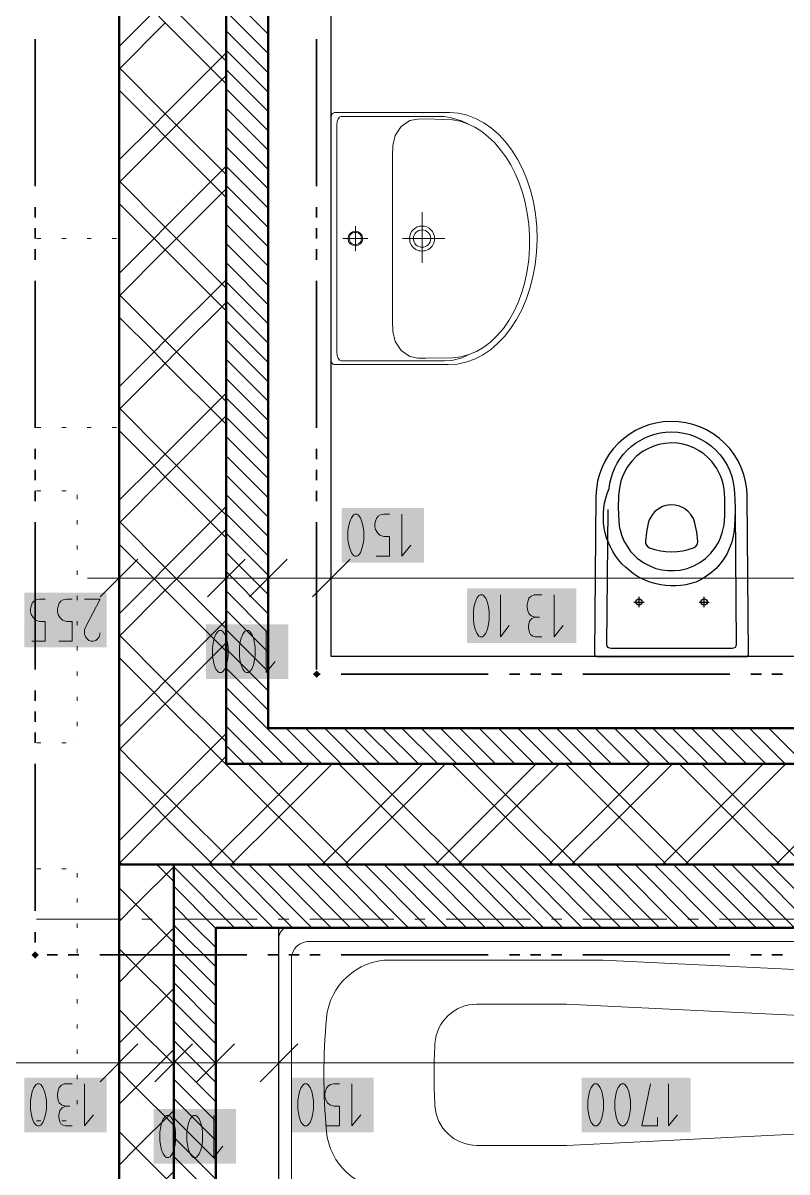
# Model space of a CAD drawing. Header units: millimetres. Extents: x 0 to 594, y 0 to 420.
# Drawn here: x 121.98 to 138.63, y 232.04 to 257.08 of the extents above; entities that cross this region are included whole.
import ezdxf

# ---------------------------------------------------------------- set-up
doc = ezdxf.new("R2010")
doc.units = ezdxf.units.MM
doc.header["$LTSCALE"] = 8
for name, color, linetype in [('PDF_Instalacni prizdivka do 1m', 7, 'Continuous'), ('PDF_Koty delkove', 7, 'Continuous'), ('PDF_Nabytek', 7, 'Continuous'), ('PDF_Osy hlavni', 7, 'Continuous'), ('PDF_Pozarni useky', 7, 'Continuous'), ('PDF_Pricky sadrokarton', 7, 'Continuous'), ('PDF_Pricky zdene', 7, 'Continuous'), ('PDF_Sanita', 7, 'Continuous'), ('PDF_Steny akusticke', 7, 'Continuous')]:
    doc.layers.add(name, color=color, linetype=linetype)

msp = doc.modelspace()

# ---------------------------------------------------------------- linework, layer by layer
at = {"layer": 'PDF_Instalacni prizdivka do 1m', "lineweight": 25}
for points in [[(127.323, 263.835), (127.323, 243.274), (127.323, 241.717), (140.695, 241.717), (140.695, 243.274), (128.697, 243.274), (128.697, 263.835)], [(126.178, 237.366), (126.178, 216.621), (127.552, 216.621), (127.552, 237.366)]]:
    msp.add_lwpolyline(points, close=True, dxfattribs=at)
at = {"layer": 'PDF_Koty delkove', "lineweight": 18}
for points in [[(129.061, 246.011), (129.061, 245.828), (129.074, 245.737), (129.098, 245.63), (129.134, 245.538), (129.183, 245.477), (129.208, 245.462), (129.256, 245.462), (129.281, 245.477), (129.33, 245.538), (129.366, 245.63), (129.391, 245.737), (129.404, 245.828), (129.404, 246.011), (129.391, 246.103), (129.366, 246.21), (129.33, 246.301), (129.281, 246.363), (129.256, 246.378), (129.208, 246.378), (129.183, 246.363), (129.134, 246.301), (129.098, 246.21), (129.074, 246.103)], [(126.106, 243.475), (126.106, 243.292), (126.119, 243.201), (126.143, 243.094), (126.18, 243.003), (126.228, 242.941), (126.253, 242.927), (126.301, 242.927), (126.326, 242.941), (126.375, 243.003), (126.411, 243.094), (126.436, 243.201), (126.449, 243.292), (126.449, 243.475), (126.436, 243.567), (126.411, 243.674), (126.375, 243.766), (126.326, 243.827), (126.301, 243.843), (126.253, 243.843), (126.228, 243.827), (126.18, 243.766), (126.143, 243.674), (126.119, 243.567)], [(126.693, 243.475), (126.693, 243.292), (126.706, 243.201), (126.73, 243.094), (126.767, 243.003), (126.815, 242.941), (126.84, 242.927), (126.889, 242.927), (126.913, 242.941), (126.962, 243.003), (126.999, 243.094), (127.024, 243.201), (127.036, 243.292), (127.036, 243.475), (127.024, 243.567), (126.999, 243.674), (126.962, 243.766), (126.913, 243.827), (126.889, 243.843), (126.84, 243.843), (126.815, 243.827), (126.767, 243.766), (126.73, 243.674), (126.706, 243.567)], [(122.142, 233.595), (122.142, 233.412), (122.155, 233.321), (122.179, 233.214), (122.216, 233.122), (122.264, 233.061), (122.289, 233.046), (122.337, 233.046), (122.362, 233.061), (122.411, 233.122), (122.448, 233.214), (122.473, 233.321), (122.485, 233.412), (122.485, 233.595), (122.473, 233.686), (122.448, 233.794), (122.411, 233.885), (122.362, 233.946), (122.337, 233.962), (122.289, 233.962), (122.264, 233.946), (122.216, 233.885), (122.179, 233.794), (122.155, 233.686)], [(127.968, 233.595), (127.968, 233.412), (127.981, 233.321), (128.005, 233.214), (128.042, 233.122), (128.09, 233.061), (128.115, 233.046), (128.163, 233.046), (128.188, 233.061), (128.237, 233.122), (128.273, 233.214), (128.298, 233.321), (128.311, 233.412), (128.311, 233.595), (128.298, 233.686), (128.273, 233.794), (128.237, 233.885), (128.188, 233.946), (128.163, 233.962), (128.115, 233.962), (128.09, 233.946), (128.042, 233.885), (128.005, 233.794), (127.981, 233.686)], [(134.876, 233.595), (134.876, 233.412), (134.889, 233.321), (134.913, 233.214), (134.95, 233.122), (134.998, 233.061), (135.023, 233.046), (135.071, 233.046), (135.096, 233.061), (135.145, 233.122), (135.181, 233.214), (135.206, 233.321), (135.219, 233.412), (135.219, 233.595), (135.206, 233.686), (135.181, 233.794), (135.145, 233.885), (135.096, 233.946), (135.071, 233.962), (135.023, 233.962), (134.998, 233.946), (134.95, 233.885), (134.913, 233.794), (134.889, 233.686)], [(124.961, 232.908), (124.961, 232.725), (124.974, 232.634), (124.998, 232.527), (125.035, 232.435), (125.083, 232.374), (125.108, 232.359), (125.157, 232.359), (125.182, 232.374), (125.23, 232.435), (125.267, 232.527), (125.292, 232.634), (125.304, 232.725), (125.304, 232.908), (125.292, 232.999), (125.267, 233.107), (125.23, 233.198), (125.182, 233.26), (125.157, 233.275), (125.108, 233.275), (125.083, 233.26), (125.035, 233.198), (124.998, 233.107), (124.974, 232.999)]]:
    msp.add_lwpolyline(points, close=True, dxfattribs=at)
for points in [[(129.672, 245.462), (129.966, 245.462), (129.966, 245.889), (129.843, 245.889), (129.758, 245.92), (129.709, 245.966), (129.661, 246.042), (129.648, 246.103), (129.648, 246.164), (129.661, 246.225), (129.685, 246.286), (129.722, 246.332), (129.77, 246.363), (129.843, 246.378), (129.966, 246.378)], [(130.235, 246.378), (130.235, 245.462), (130.43, 245.706)], [(124.071, 245.674), (124.071, 244.987), (124.071, 244.3)], [(126.407, 245.674), (126.407, 244.987), (126.407, 244.3)], [(127.323, 245.674), (127.323, 244.987), (127.323, 244.3)], [(128.697, 245.674), (128.697, 244.987), (128.697, 244.3)], [(124.483, 245.4), (123.659, 244.575)], [(126.819, 245.4), (125.995, 244.575)], [(127.735, 245.4), (126.911, 244.575)], [(129.109, 245.4), (128.284, 244.575)], [(124.071, 244.987), (123.384, 244.987)], [(151.456, 244.987), (150.636, 244.987), (149.487, 244.987), (148.759, 244.987), (142.114, 244.987), (140.695, 244.987), (128.697, 244.987), (127.323, 244.987), (126.407, 244.987), (124.071, 244.987)], [(122.167, 243.614), (122.46, 243.614), (122.46, 244.04), (122.337, 244.04), (122.252, 244.072), (122.203, 244.117), (122.155, 244.193), (122.142, 244.254), (122.142, 244.315), (122.155, 244.376), (122.179, 244.437), (122.216, 244.483), (122.264, 244.514), (122.337, 244.529), (122.46, 244.529)], [(122.754, 243.614), (123.047, 243.614), (123.047, 244.04), (122.925, 244.04), (122.839, 244.072), (122.79, 244.117), (122.742, 244.193), (122.729, 244.254), (122.729, 244.315), (122.742, 244.376), (122.766, 244.437), (122.803, 244.483), (122.851, 244.514), (122.925, 244.529), (123.047, 244.529)], [(123.317, 244.529), (123.659, 244.529), (123.341, 243.919), (123.317, 243.857), (123.317, 243.766), (123.341, 243.705), (123.377, 243.659), (123.414, 243.628), (123.463, 243.614), (123.512, 243.614), (123.561, 243.628), (123.598, 243.659), (123.634, 243.705), (123.659, 243.796)], [(132.125, 244.349), (132.1, 244.456), (132.063, 244.547), (132.015, 244.609), (131.99, 244.624), (131.941, 244.624), (131.916, 244.609), (131.868, 244.547), (131.831, 244.456), (131.807, 244.349), (131.795, 244.257)], [(132.382, 244.624), (132.382, 243.708), (132.577, 243.952)], [(133.287, 244.624), (133.116, 244.624), (133.055, 244.593), (133.005, 244.547), (132.981, 244.471), (132.969, 244.41), (132.969, 244.349), (132.981, 244.273), (133.005, 244.212), (133.055, 244.166), (133.14, 244.135)], [(133.556, 244.624), (133.556, 243.708), (133.751, 243.952)], [(131.795, 244.257), (131.795, 244.074), (131.807, 243.983), (131.831, 243.876), (131.868, 243.784), (131.916, 243.723), (131.941, 243.708), (131.99, 243.708), (132.015, 243.723), (132.063, 243.784), (132.1, 243.876), (132.125, 243.983), (132.137, 244.074), (132.137, 244.257), (132.125, 244.349)], [(133.287, 243.708), (133.14, 243.708), (133.091, 243.723), (133.042, 243.754), (133.017, 243.8), (132.993, 243.891), (132.993, 243.952), (133.017, 244.044), (133.066, 244.105), (133.14, 244.135), (133.237, 244.135)], [(127.28, 243.843), (127.28, 242.927), (127.476, 243.17)], [(124.071, 235.107), (124.071, 234.42), (124.071, 233.733)], [(125.262, 235.107), (125.262, 234.42), (125.262, 233.733)], [(126.178, 235.107), (126.178, 234.42), (126.178, 233.733)], [(127.556, 235.107), (127.556, 234.42), (127.556, 233.733)], [(124.483, 234.832), (123.659, 234.008)], [(125.674, 234.832), (124.85, 234.008)], [(126.59, 234.832), (125.766, 234.008)], [(127.968, 234.832), (127.144, 234.008)], [(151.365, 234.42), (149.487, 234.42), (149.298, 234.42), (144.546, 234.42), (143.126, 234.42), (140.19, 234.42), (137.579, 234.42), (134.662, 234.42), (130, 234.42), (127.556, 234.42), (126.178, 234.42), (125.262, 234.42), (124.071, 234.42), (121.241, 234.42), (99.251, 234.42)], [(123.047, 233.962), (122.876, 233.962), (122.815, 233.931), (122.766, 233.885), (122.742, 233.809), (122.729, 233.748), (122.729, 233.686), (122.742, 233.61), (122.766, 233.55), (122.815, 233.504), (122.9, 233.473)], [(123.317, 233.962), (123.317, 233.046), (123.512, 233.29)], [(128.579, 233.046), (128.873, 233.046), (128.873, 233.473), (128.75, 233.473), (128.665, 233.504), (128.616, 233.55), (128.568, 233.626), (128.555, 233.686), (128.555, 233.748), (128.568, 233.809), (128.592, 233.87), (128.629, 233.915), (128.677, 233.946), (128.75, 233.962), (128.873, 233.962)], [(129.142, 233.962), (129.142, 233.046), (129.338, 233.29)], [(134.289, 233.595), (134.289, 233.412), (134.302, 233.321), (134.326, 233.214), (134.362, 233.122), (134.411, 233.061), (134.436, 233.046), (134.484, 233.046), (134.509, 233.061), (134.558, 233.122), (134.594, 233.214), (134.619, 233.321), (134.632, 233.412), (134.632, 233.595), (134.619, 233.686), (134.594, 233.794), (134.558, 233.885), (134.509, 233.946), (134.484, 233.962), (134.436, 233.962), (134.411, 233.946)], [(134.411, 233.946), (134.362, 233.885), (134.326, 233.794), (134.302, 233.686), (134.289, 233.595)], [(135.806, 233.228), (135.806, 233.046), (135.463, 233.046), (135.658, 233.962)], [(136.05, 233.962), (136.05, 233.046), (136.246, 233.29)], [(122.778, 233.138), (122.754, 233.228), (122.754, 233.29), (122.778, 233.381), (122.827, 233.443), (122.9, 233.473), (122.998, 233.473)], [(125.622, 232.435), (125.67, 232.374), (125.695, 232.359), (125.744, 232.359), (125.769, 232.374), (125.817, 232.435), (125.854, 232.527), (125.879, 232.634), (125.891, 232.725), (125.891, 232.908), (125.879, 232.999), (125.854, 233.107), (125.817, 233.198), (125.769, 233.26), (125.744, 233.275), (125.695, 233.275), (125.67, 233.26), (125.622, 233.198), (125.585, 233.107), (125.561, 232.999), (125.548, 232.908)], [(126.136, 233.275), (126.136, 232.359), (126.331, 232.603)], [(123.047, 233.046), (122.9, 233.046), (122.851, 233.061), (122.803, 233.092), (122.778, 233.138)], [(125.548, 232.908), (125.548, 232.725), (125.561, 232.634), (125.585, 232.527), (125.622, 232.435)]]:
    msp.add_lwpolyline(points, dxfattribs=at)
at = {"layer": 'PDF_Koty delkove', "color": 7, "lineweight": 18, "true_color": 0xffffff, "transparency": 33554559}
for points in [[(130.715, 246.516), (128.924, 246.516), (130.715, 245.325), (128.924, 245.325)], [(134.036, 244.762), (131.657, 244.762), (134.036, 243.571), (131.657, 243.571)], [(123.797, 244.667), (122.005, 244.667), (123.797, 243.476), (122.005, 243.476)], [(127.76, 243.98), (125.969, 243.98), (127.76, 242.789), (125.969, 242.789)], [(123.797, 234.099), (122.005, 234.099), (123.797, 232.909), (122.005, 232.909)], [(129.622, 234.099), (127.831, 234.099), (129.622, 232.909), (127.831, 232.909)], [(136.53, 234.099), (134.152, 234.099), (136.53, 232.909), (134.152, 232.909)], [(126.616, 233.413), (124.824, 233.413), (126.616, 232.222), (124.824, 232.222)]]:
    msp.add_solid(points, dxfattribs=at)
at = {"layer": 'PDF_Nabytek', "lineweight": 13}
for points in [[(122.366, 252.386), (122.274, 252.386)], [(122.916, 252.386), (122.824, 252.386)], [(123.465, 252.386), (123.373, 252.386)], [(124.015, 252.386), (123.923, 252.386)], [(124.071, 252.386), (124.071, 252.386)], [(124.071, 252.386), (124.071, 252.386)], [(124.071, 252.201), (124.071, 252.293)], [(124.071, 251.652), (124.071, 251.743)], [(124.071, 251.102), (124.071, 251.194)], [(124.071, 250.553), (124.071, 250.644)], [(124.071, 250.003), (124.071, 250.095)], [(124.071, 249.454), (124.071, 249.545)], [(124.071, 248.904), (124.071, 248.996)], [(124.071, 248.354), (124.071, 248.446)], [(122.366, 248.265), (122.274, 248.265)], [(122.916, 248.265), (122.824, 248.265)], [(123.465, 248.265), (123.373, 248.265)], [(124.015, 248.265), (123.923, 248.265)], [(124.071, 248.265), (124.071, 248.265)], [(124.071, 248.265), (124.071, 248.265)], [(124.071, 248.265), (124.071, 248.265)], [(124.071, 247.805), (124.071, 247.897)], [(124.071, 247.255), (124.071, 247.347)], [(122.366, 246.891), (122.274, 246.891)], [(122.916, 246.891), (122.824, 246.891)], [(123.155, 246.891), (123.155, 246.891)], [(123.155, 246.891), (123.155, 246.891)], [(123.155, 246.706), (123.155, 246.797)], [(124.071, 246.706), (124.071, 246.797)], [(123.155, 246.156), (123.155, 246.248)], [(124.071, 246.156), (124.071, 246.248)], [(123.155, 245.607), (123.155, 245.698)], [(124.071, 245.607), (124.071, 245.698)], [(123.155, 245.057), (123.155, 245.149)], [(124.071, 245.057), (124.071, 245.149)], [(123.155, 244.508), (123.155, 244.599)], [(124.071, 244.508), (124.071, 244.599)], [(123.155, 243.958), (123.155, 244.05)], [(124.071, 243.958), (124.071, 244.05)], [(123.155, 243.409), (123.155, 243.5)], [(124.071, 243.409), (124.071, 243.5)], [(123.155, 242.859), (123.155, 242.951)], [(124.071, 242.859), (124.071, 242.951)], [(123.155, 242.31), (123.155, 242.401)], [(124.071, 242.31), (124.071, 242.401)], [(123.155, 241.76), (123.155, 241.852)], [(124.071, 241.76), (124.071, 241.852)], [(122.366, 241.395), (122.274, 241.395)], [(122.916, 241.395), (122.824, 241.395)], [(123.155, 241.395), (123.155, 241.395)], [(123.155, 241.395), (123.155, 241.395)], [(124.071, 241.211), (124.071, 241.302)], [(124.071, 240.661), (124.071, 240.753)], [(124.071, 240.112), (124.071, 240.203)], [(124.071, 239.562), (124.071, 239.654)], [(124.071, 239.013), (124.071, 239.104)], [(122.366, 238.648), (122.274, 238.648)], [(122.916, 238.648), (122.824, 238.648)], [(123.155, 238.648), (123.155, 238.648)], [(123.155, 238.648), (123.155, 238.648)], [(123.155, 238.463), (123.155, 238.555)], [(124.071, 238.463), (124.071, 238.555)], [(123.155, 237.913), (123.155, 238.005)], [(124.071, 237.913), (124.071, 238.005)], [(123.155, 237.364), (123.155, 237.456)], [(124.071, 237.364), (124.071, 237.456)], [(123.155, 236.814), (123.155, 236.906)], [(124.071, 236.814), (124.071, 236.906)], [(123.155, 236.265), (123.155, 236.356)], [(124.071, 236.265), (124.071, 236.356)], [(123.155, 235.715), (123.155, 235.807)], [(124.071, 235.715), (124.071, 235.807)], [(123.155, 235.166), (123.155, 235.257)], [(124.071, 235.166), (124.071, 235.257)], [(123.155, 234.616), (123.155, 234.708)], [(124.071, 234.616), (124.071, 234.708)], [(123.155, 234.067), (123.155, 234.158)], [(124.071, 234.067), (124.071, 234.158)], [(123.155, 233.517), (123.155, 233.609)], [(124.071, 233.517), (124.071, 233.609)], [(122.366, 233.153), (122.274, 233.153)], [(122.916, 233.153), (122.824, 233.153)], [(123.155, 233.153), (123.155, 233.153)], [(123.155, 233.153), (123.155, 233.153)], [(124.071, 232.968), (124.071, 233.059)], [(124.071, 232.418), (124.071, 232.51)]]:
    msp.add_lwpolyline(points, dxfattribs=at)
at = {"layer": 'PDF_Osy hlavni', "lineweight": 18}
for points in [[(124.106, 237.549), (122.274, 237.549)], [(124.793, 237.549), (124.564, 237.549)], [(127.083, 237.549), (125.251, 237.549)], [(127.77, 237.549), (127.541, 237.549)], [(130.059, 237.549), (128.228, 237.549)], [(130.746, 237.549), (130.517, 237.549)], [(133.036, 237.549), (131.204, 237.549)], [(133.723, 237.549), (133.494, 237.549)], [(136.013, 237.549), (134.181, 237.549)], [(136.699, 237.549), (136.471, 237.549)], [(138.989, 237.549), (137.157, 237.549)]]:
    msp.add_lwpolyline(points, dxfattribs=at)
at = {"layer": 'PDF_Pozarni useky', "lineweight": 35}
for points in [[(122.24, 253.529), (122.24, 256.735)], [(128.376, 253.529), (128.376, 256.735)], [(122.24, 252.842), (122.24, 253.071)], [(128.376, 252.842), (128.376, 253.071)], [(122.24, 252.384), (122.24, 252.613)], [(128.376, 252.384), (128.376, 252.613)], [(122.24, 251.926), (122.24, 252.155)], [(128.376, 251.926), (128.376, 252.155)], [(122.24, 248.263), (122.24, 251.468)], [(128.376, 248.263), (128.376, 251.468)], [(122.24, 247.576), (122.24, 247.805)], [(128.376, 247.576), (128.376, 247.805)], [(122.24, 247.118), (122.24, 247.347)], [(128.376, 247.118), (128.376, 247.347)], [(122.24, 246.66), (122.24, 246.889)], [(128.376, 246.66), (128.376, 246.889)], [(122.24, 242.997), (122.24, 246.202)], [(128.376, 242.997), (128.376, 246.202)], [(128.457, 242.892), (128.376, 242.892)], [(132.12, 242.892), (128.915, 242.892)], [(132.807, 242.892), (132.578, 242.892)], [(133.265, 242.892), (133.036, 242.892)], [(133.723, 242.892), (133.494, 242.892)], [(137.386, 242.892), (134.181, 242.892)], [(138.073, 242.892), (137.844, 242.892)], [(138.531, 242.892), (138.302, 242.892)], [(122.24, 242.31), (122.24, 242.539)], [(122.24, 241.852), (122.24, 242.081)], [(122.24, 241.394), (122.24, 241.623)], [(122.24, 237.73), (122.24, 240.936)], [(122.24, 237.043), (122.24, 237.272)], [(122.24, 236.771), (122.24, 236.814)], [(122.274, 236.771), (122.24, 236.771)], [(122.732, 236.771), (122.503, 236.771)], [(123.19, 236.771), (122.961, 236.771)], [(126.854, 236.771), (123.648, 236.771)], [(127.541, 236.771), (127.312, 236.771)], [(127.999, 236.771), (127.77, 236.771)], [(128.457, 236.771), (128.228, 236.771)], [(132.12, 236.771), (128.915, 236.771)], [(132.807, 236.771), (132.578, 236.771)], [(133.265, 236.771), (133.036, 236.771)], [(133.723, 236.771), (133.494, 236.771)], [(137.386, 236.771), (134.181, 236.771)], [(138.073, 236.771), (137.844, 236.771)], [(138.531, 236.771), (138.302, 236.771)]]:
    msp.add_lwpolyline(points, dxfattribs=at)
at = {"layer": 'PDF_Pozarni useky', "lineweight": 35, "transparency": 33554559}
for points in [[(128.376, 242.812), (128.296, 242.892), (128.456, 242.892), (128.376, 242.972)], [(128.456, 242.892), (128.376, 242.812), (128.376, 242.972), (128.296, 242.892)], [(122.32, 236.771), (122.24, 236.691), (122.24, 236.851), (122.159, 236.771)], [(122.24, 236.691), (122.159, 236.771), (122.32, 236.771), (122.24, 236.851)]]:
    msp.add_solid(points, dxfattribs=at)
at = {"layer": 'PDF_Pricky sadrokarton', "lineweight": 50}
msp.add_lwpolyline([(127.323, 241.717), (127.323, 243.274), (127.323, 263.835), (126.407, 263.835), (126.407, 240.938), (127.323, 240.938), (140.695, 240.938), (140.695, 241.717)], close=True, dxfattribs=at)
at = {"layer": 'PDF_Pricky sadrokarton', "lineweight": 9}
for points in [[(127.323, 256.839), (126.407, 257.754)], [(127.323, 256.418), (126.407, 257.333)], [(127.323, 255.997), (126.407, 256.913)], [(127.323, 255.576), (126.407, 256.492)], [(127.323, 255.155), (126.407, 256.071)], [(127.323, 254.734), (126.407, 255.65)], [(127.323, 255.576), (127.323, 255.576)], [(127.323, 254.313), (126.407, 255.229)], [(127.323, 253.892), (126.407, 254.808)], [(127.323, 253.471), (126.407, 254.387)], [(127.323, 253.05), (126.407, 253.966)], [(127.323, 252.629), (126.407, 253.545)], [(127.323, 252.208), (126.407, 253.124)], [(127.323, 251.787), (126.407, 252.703)], [(127.323, 251.366), (126.407, 252.282)], [(127.323, 250.945), (126.407, 251.861)], [(127.323, 250.524), (126.407, 251.44)], [(127.323, 250.103), (126.407, 251.019)], [(127.323, 249.682), (126.407, 250.598)], [(127.323, 249.261), (126.407, 250.177)], [(127.323, 248.84), (126.407, 249.756)], [(127.323, 248.419), (126.407, 249.335)], [(127.323, 247.998), (126.407, 248.914)], [(127.323, 247.578), (126.407, 248.493)], [(126.407, 248.493), (126.407, 248.493)], [(127.323, 247.157), (126.407, 248.072)], [(127.323, 246.736), (126.407, 247.652)], [(127.323, 246.315), (126.407, 247.231)], [(127.323, 245.894), (126.407, 246.81)], [(127.323, 245.473), (126.407, 246.389)], [(127.323, 245.052), (126.407, 245.968)], [(127.323, 244.631), (126.407, 245.547)], [(127.323, 244.21), (126.407, 245.126)], [(127.323, 243.789), (126.407, 244.705)], [(127.323, 243.368), (126.407, 244.284)], [(127.323, 242.947), (126.407, 243.863)], [(127.323, 242.526), (126.407, 243.442)], [(127.323, 242.105), (126.407, 243.021)], [(127.323, 241.684), (126.407, 242.6)], [(127.323, 241.263), (126.407, 242.179)], [(127.227, 240.938), (126.407, 241.758)], [(128.069, 240.938), (127.323, 241.684)], [(128.49, 240.938), (127.711, 241.717)], [(128.911, 240.938), (128.132, 241.717)], [(129.332, 240.938), (128.553, 241.717)], [(129.753, 240.938), (128.974, 241.717)], [(130.174, 240.938), (129.395, 241.717)], [(130.595, 240.938), (129.816, 241.717)], [(131.016, 240.938), (130.237, 241.717)], [(131.437, 240.938), (130.658, 241.717)], [(131.857, 240.938), (131.079, 241.717)], [(132.278, 240.938), (131.5, 241.717)], [(132.699, 240.938), (131.921, 241.717)], [(133.12, 240.938), (132.342, 241.717)], [(133.541, 240.938), (132.763, 241.717)], [(133.962, 240.938), (133.184, 241.717)], [(134.383, 240.938), (133.605, 241.717)], [(134.804, 240.938), (134.026, 241.717)], [(135.225, 240.938), (134.447, 241.717)], [(135.646, 240.938), (134.868, 241.717)], [(136.067, 240.938), (135.289, 241.717)], [(136.488, 240.938), (135.709, 241.717)], [(136.909, 240.938), (136.13, 241.717)], [(137.33, 240.938), (136.551, 241.717)], [(137.751, 240.938), (136.972, 241.717)], [(138.172, 240.938), (137.393, 241.717)], [(138.593, 240.938), (137.814, 241.717)], [(139.014, 240.938), (138.235, 241.717)], [(126.806, 240.938), (126.407, 241.337)], [(127.648, 240.938), (127.323, 241.263)], [(126.589, 237.366), (125.262, 238.693)], [(127.01, 237.366), (125.636, 238.74)], [(127.431, 237.366), (126.057, 238.74)], [(127.852, 237.366), (126.478, 238.74)], [(128.273, 237.366), (126.899, 238.74)], [(128.694, 237.366), (127.32, 238.74)], [(129.115, 237.366), (127.741, 238.74)], [(129.536, 237.366), (128.162, 238.74)], [(129.957, 237.366), (128.583, 238.74)], [(130.378, 237.366), (129.004, 238.74)], [(130.799, 237.366), (129.425, 238.74)], [(131.22, 237.366), (129.846, 238.74)], [(131.641, 237.366), (130.267, 238.74)], [(132.062, 237.366), (130.688, 238.74)], [(132.483, 237.366), (131.109, 238.74)], [(132.904, 237.366), (131.53, 238.74)], [(133.325, 237.366), (131.951, 238.74)], [(133.746, 237.366), (132.372, 238.74)], [(134.167, 237.366), (132.793, 238.74)], [(134.587, 237.366), (133.214, 238.74)], [(135.008, 237.366), (133.635, 238.74)], [(135.429, 237.366), (134.056, 238.74)], [(135.85, 237.366), (134.477, 238.74)], [(136.271, 237.366), (134.897, 238.74)], [(136.692, 237.366), (135.318, 238.74)], [(137.113, 237.366), (135.739, 238.74)], [(137.534, 237.366), (136.16, 238.74)], [(137.955, 237.366), (136.581, 238.74)], [(138.376, 237.366), (137.002, 238.74)], [(138.797, 237.366), (137.423, 238.74)], [(139.218, 237.366), (137.844, 238.74)], [(139.639, 237.366), (138.265, 238.74)], [(126.168, 237.366), (125.262, 238.272)], [(125.747, 237.366), (125.262, 237.852)], [(125.326, 237.366), (125.262, 237.431)], [(126.178, 236.515), (125.326, 237.366)], [(126.178, 236.936), (125.747, 237.366)], [(126.178, 237.357), (126.168, 237.366)], [(126.178, 236.094), (125.262, 237.01)], [(126.178, 235.673), (125.262, 236.589)], [(126.178, 235.252), (125.262, 236.168)], [(126.178, 234.831), (125.262, 235.747)], [(126.178, 234.41), (125.262, 235.326)], [(126.178, 233.989), (125.262, 234.905)], [(126.178, 233.568), (125.262, 234.484)], [(126.178, 233.147), (125.262, 234.063)], [(126.178, 232.726), (125.262, 233.642)], [(126.178, 232.305), (125.262, 233.221)], [(126.178, 231.884), (125.262, 232.8)], [(126.178, 231.463), (125.262, 232.379)], [(125.262, 232.379), (125.262, 232.379)]]:
    msp.add_lwpolyline(points, dxfattribs=at)
at = {"layer": 'PDF_Pricky sadrokarton', "lineweight": 50}
for points in [[(126.178, 237.366), (127.552, 237.366), (143.126, 237.366), (143.126, 238.74), (125.262, 238.74), (125.262, 237.366)], [(125.262, 237.366), (125.262, 216.621), (126.178, 216.621), (126.178, 237.366)]]:
    msp.add_lwpolyline(points, dxfattribs=at)
at = {"layer": 'PDF_Pricky zdene', "lineweight": 50}
msp.add_lwpolyline([(125.262, 222.895), (125.262, 238.74), (124.071, 238.74), (124.071, 222.895), (110.242, 222.895), (110.242, 221.567)], dxfattribs=at)
at = {"layer": 'PDF_Pricky zdene', "lineweight": 9}
for points in [[(125.262, 238.694), (124.438, 237.87), (124.071, 237.503)], [(125.262, 238.374), (124.896, 238.74)], [(125.262, 237.046), (124.438, 237.87), (124.071, 238.236)], [(125.262, 237.366), (124.438, 236.542), (124.071, 236.175)], [(125.262, 235.718), (124.438, 236.542), (124.071, 236.908)], [(125.262, 236.038), (124.438, 235.214), (124.071, 234.847)], [(125.262, 234.389), (124.438, 235.214), (124.071, 235.58)], [(125.262, 234.71), (124.438, 233.886), (124.071, 233.519)], [(125.262, 233.061), (124.438, 233.886), (124.071, 234.252)], [(125.262, 233.382), (124.438, 232.558), (124.071, 232.191)], [(125.262, 231.733), (124.438, 232.558), (124.071, 232.924)], [(125.262, 232.054), (124.438, 231.23), (124.071, 230.863)]]:
    msp.add_lwpolyline(points, dxfattribs=at)
at = {"layer": 'PDF_Sanita', "lineweight": 13}
for points in [[(128.697, 255.05, -0.414345), (128.781, 255.134), (131.254, 255.134, -0.003398), (131.271, 255.134)], [(131.244, 249.639), (128.781, 249.639, -0.414438), (128.697, 249.72), (128.697, 249.723), (128.697, 249.74), (128.697, 255.033), (128.697, 255.05), (128.697, 255.053), (128.697, 255.05), (128.697, 255.033)], [(129.356, 252.386, 1.000097), (129.087, 252.386, 1.00019), (129.356, 252.386)], [(130.487, 252.386, 0.999955), (130.865, 252.386, 0.999919), (130.487, 252.386)], [(127.766, 237.366), (127.767, 237.366), (142.915, 237.366, -0.414247), (143.126, 237.155), (143.126, 231.166, -0.41423), (142.915, 230.955), (127.767, 230.955, -0.41423), (127.556, 231.166), (127.556, 237.155, -0.414247), (127.766, 237.366)], [(140.929, 233.427, -0.364828), (140.411, 232.945), (133.823, 232.621), (131.87, 232.622, -0.395986), (130.957, 233.481, -0.031026), (130.957, 234.84, -0.395988), (131.87, 235.699), (133.823, 235.701), (140.411, 235.376, -0.36483), (140.929, 234.894)]]:
    msp.add_lwpolyline(points, format="xyb", dxfattribs=at)
for points in [[(128.913, 255.049), (131.157, 255.049), (131.31, 255.021), (131.537, 254.95), (131.673, 254.886)], [(131.336, 254.975), (130.757, 254.994), (130.58, 254.991), (130.411, 254.956), (130.219, 254.827), (130.088, 254.632), (130.037, 254.415), (130.031, 254.188), (130.031, 250.585), (130.037, 250.358), (130.088, 250.141), (130.219, 249.946), (130.411, 249.817), (130.58, 249.782), (130.757, 249.778), (131.336, 249.789)], [(128.817, 254.866), (128.817, 249.907)], [(130.676, 251.858), (130.676, 252.961)], [(129.221, 252.114), (129.221, 252.659)], [(128.949, 252.386), (129.494, 252.386)], [(130.251, 252.386), (131.171, 252.386)], [(128.913, 249.724), (130.26, 249.724)], [(131.684, 249.853), (131.548, 249.789), (131.327, 249.729), (131.164, 249.721), (130.26, 249.724)], [(135.341, 237.064), (128.164, 237.062), (128.112, 237.054), (128.066, 237.039), (128.015, 237.015), (127.974, 236.988), (127.933, 236.951), (127.902, 236.914), (127.871, 236.865), (127.849, 236.811), (127.838, 236.77), (127.832, 236.729), (127.831, 234.133), (127.832, 231.537)], [(142.851, 234.133), (142.85, 236.728), (142.842, 236.78), (142.827, 236.83), (142.806, 236.874), (142.78, 236.914), (142.75, 236.951), (142.708, 236.988), (142.664, 237.017), (142.617, 237.039), (142.584, 237.05), (142.548, 237.058), (142.48, 237.064), (135.341, 237.064)]]:
    msp.add_lwpolyline(points, dxfattribs=at)
for points in [[(129.062, 252.386, 0.999933), (129.381, 252.386, 0.414194), (129.221, 252.546, 0.414155)], [(130.403, 252.386, 1.000009), (130.949, 252.386, 0.414246), (130.676, 252.659, 0.414246)], [(140.599, 236.366), (134.617, 236.661), (129.978, 236.661, 0.387967), (128.592, 235.394, 0.045237), (128.592, 232.927, 0.387969), (129.978, 231.66), (134.617, 231.66), (140.599, 231.955, 0.372032), (142.176, 233.459, 0.048486), (142.176, 234.862, 0.372028)]]:
    msp.add_lwpolyline(points, format="xyb", close=True, dxfattribs=at)
at = {"layer": 'PDF_Sanita', "lineweight": 25}
for points in [[(134.467, 246.767), (134.437, 243.32), (134.437, 243.319), (134.45, 243.287), (134.482, 243.274), (137.748, 243.273), (137.748, 243.273), (137.78, 243.287), (137.794, 243.32), (137.763, 246.767), (137.754, 246.929), (137.729, 247.089), (137.689, 247.245), (137.633, 247.397), (137.563, 247.542), (137.478, 247.68), (137.381, 247.81), (137.271, 247.929), (137.149, 248.037), (137.018, 248.132), (136.879, 248.214), (136.732, 248.282), (136.58, 248.335), (136.423, 248.373), (136.263, 248.395), (136.101, 248.401, 0.409112)], [(134.754, 246.936), (134.77, 247.052), (134.796, 247.167), (134.832, 247.279), (134.878, 247.387), (134.932, 247.492), (134.996, 247.591), (135.068, 247.684), (135.148, 247.771), (135.235, 247.851), (135.328, 247.923), (135.428, 247.987), (135.532, 248.042), (135.64, 248.087), (135.752, 248.123), (135.867, 248.149), (135.984, 248.166), (136.119, 248.172), (136.252, 248.165), (136.385, 248.146), (136.515, 248.113), (136.641, 248.067), (136.762, 248.009), (136.877, 247.94), (136.985, 247.86), (137.085, 247.769), (137.175, 247.669), (137.255, 247.561), (137.324, 247.446), (137.381, 247.325), (137.425, 247.198), (137.457, 247.068), (137.477, 246.937), (137.493, 246.709), (137.498, 246.483), (137.493, 246.257), (137.477, 246.03), (137.457, 245.899), (137.425, 245.769), (137.38, 245.642), (137.323, 245.521), (137.255, 245.406), (137.175, 245.298), (137.085, 245.198), (136.985, 245.107), (136.877, 245.027), (136.762, 244.958), (136.641, 244.9, -0.655066)]]:
    msp.add_lwpolyline(points, format="xyb", close=True, dxfattribs=at)
for points in [[(135.454, 247.722), (135.407, 247.688), (135.351, 247.641), (135.254, 247.544), (135.168, 247.436), (135.138, 247.391), (135.063, 247.252), (135.008, 247.104), (135.007, 247.098), (134.976, 246.953), (134.959, 246.784), (134.959, 246.784), (134.958, 246.766), (134.953, 246.527), (134.964, 246.221), (134.965, 246.211), (134.983, 246.075), (134.986, 246.064), (135.023, 245.928), (135.077, 245.796), (135.107, 245.739), (135.222, 245.569), (135.366, 245.423), (135.511, 245.317), (135.671, 245.235), (135.774, 245.198), (135.904, 245.166), (136.037, 245.149), (136.171, 245.148), (136.305, 245.162), (136.454, 245.197), (136.597, 245.252), (136.732, 245.325), (136.855, 245.415), (136.973, 245.529), (137.073, 245.658), (137.073, 245.658), (137.134, 245.759)], [(137.134, 245.759), (137.184, 245.866), (137.221, 245.972), (137.259, 246.146), (137.273, 246.332), (137.273, 246.332), (137.278, 246.538), (137.274, 246.729), (137.258, 246.933), (137.239, 247.037), (137.211, 247.139), (137.211, 247.139), (137.184, 247.211), (137.184, 247.211), (137.1, 247.378), (136.99, 247.529), (136.907, 247.616), (136.816, 247.694), (136.717, 247.761), (136.611, 247.819), (136.493, 247.867), (136.369, 247.902), (136.243, 247.923), (136.115, 247.931), (135.976, 247.922), (135.84, 247.897), (135.707, 247.856), (135.581, 247.799), (135.581, 247.799), (135.493, 247.749), (135.464, 247.73), (135.454, 247.722)], [(137.498, 246.484), (137.524, 243.54), (137.517, 243.505), (137.498, 243.475), (137.468, 243.455), (137.433, 243.448), (137.432, 243.448), (134.798, 243.448), (134.797, 243.448), (134.762, 243.455), (134.733, 243.475), (134.713, 243.505), (134.706, 243.54), (134.732, 246.484)], [(136.384, 246.507), (136.291, 246.551), (136.191, 246.576), (136.089, 246.581), (135.987, 246.565), (135.92, 246.544), (135.856, 246.513), (135.797, 246.474), (135.744, 246.428), (135.698, 246.374), (135.659, 246.316), (135.628, 246.252), (135.606, 246.185), (135.607, 246.186), (135.566, 245.986), (135.545, 245.782), (135.549, 245.739), (135.567, 245.7), (135.596, 245.667), (135.634, 245.646)], [(135.634, 245.646), (135.751, 245.608), (135.871, 245.581), (135.992, 245.565), (136.115, 245.559), (136.238, 245.565), (136.36, 245.581), (136.479, 245.608), (136.596, 245.646), (136.634, 245.667), (136.663, 245.7), (136.681, 245.739), (136.685, 245.782), (136.664, 245.986), (136.624, 246.186), (136.624, 246.185), (136.589, 246.282), (136.536, 246.37), (136.467, 246.446), (136.384, 246.507)], [(135.039, 245.885), (135.046, 245.866)], [(135.295, 244.464), (135.515, 244.464)], [(135.405, 244.354), (135.405, 244.574)], [(136.715, 244.464), (136.935, 244.464)], [(136.825, 244.354), (136.825, 244.574)], [(135.428, 243.274), (135.405, 243.274)], [(136.825, 243.273), (136.802, 243.273)]]:
    msp.add_lwpolyline(points, dxfattribs=at)
for centre in [(135.405, 244.464), (136.825, 244.464)]:
    msp.add_circle(centre, 0.0687, dxfattribs=at)
at = {"layer": 'PDF_Sanita', "lineweight": 13}
for points in [[(128.697, 255.05), (128.697, 255.05), (128.697, 255.05), (128.697, 255.05)], [(128.913, 255.049), (128.86, 255.049), (128.817, 254.967), (128.817, 254.866)], [(133.184, 252.367), (133.192, 253.885), (132.335, 255.123), (131.271, 255.134)], [(133.02, 252.455), (132.969, 253.777), (132.244, 254.862), (131.336, 254.975)], [(131.336, 249.789), (132.321, 249.827), (133.075, 251.021), (133.02, 252.455)], [(130.487, 252.386), (130.487, 252.386), (130.487, 252.386), (130.487, 252.386)], [(130.865, 252.386), (130.865, 252.386), (130.865, 252.386), (130.865, 252.386)], [(131.244, 249.639), (132.308, 249.628), (133.177, 250.85), (133.184, 252.367)], [(128.817, 249.907), (128.817, 249.806), (128.86, 249.724), (128.913, 249.724)], [(128.781, 249.639), (128.781, 249.639), (128.781, 249.639), (128.781, 249.639)]]:
    msp.add_open_spline(points, degree=3, dxfattribs=at)
at = {"layer": 'PDF_Steny akusticke', "lineweight": 50}
for points in [[(126.407, 262.69), (126.407, 263.835), (126.407, 265.026), (112.531, 265.026), (112.531, 262.827), (112.531, 262.827), (112.531, 262.69), (124.071, 262.69), (124.071, 240.938)], [(126.407, 240.938), (126.407, 262.69)], [(124.071, 240.938), (124.071, 238.74), (125.262, 238.74), (143.126, 238.74), (144.546, 238.74), (149.487, 238.74), (149.487, 240.938), (142.114, 240.938), (140.695, 240.938), (126.407, 240.938)]]:
    msp.add_lwpolyline(points, dxfattribs=at)
at = {"layer": 'PDF_Steny akusticke', "lineweight": 9}
for points in [[(126.407, 256.251), (125.326, 257.332), (125.079, 257.58), (124.071, 258.587)], [(124.071, 256.077), (125.079, 257.085), (124.832, 257.332), (124.071, 256.572)], [(126.407, 255.757), (125.079, 257.085)], [(124.832, 254.859), (125.079, 255.107), (126.407, 256.435)], [(126.407, 253.779), (125.326, 254.859), (125.079, 255.107), (124.071, 256.114)], [(125.326, 254.859), (126.407, 255.94)], [(124.832, 254.859), (124.071, 255.62)], [(124.071, 253.605), (125.079, 254.612), (124.832, 254.859), (124.071, 254.099)], [(125.079, 254.612), (125.326, 254.859)], [(126.407, 253.284), (125.079, 254.612)], [(124.832, 252.386), (125.079, 252.634), (126.407, 253.962)], [(126.407, 251.306), (125.326, 252.386), (125.079, 252.634), (124.071, 253.641)], [(125.326, 252.386), (126.407, 253.467)], [(124.832, 252.386), (124.071, 253.147)], [(124.071, 251.132), (125.079, 252.139), (124.832, 252.386), (124.071, 251.626)], [(125.079, 252.139), (125.326, 252.386)], [(126.407, 250.811), (125.079, 252.139)], [(124.071, 249.153), (124.832, 249.914), (125.079, 250.161), (126.407, 251.489)], [(126.407, 248.833), (125.326, 249.914), (125.079, 250.161), (124.071, 251.168)], [(125.326, 249.914), (126.407, 250.994)], [(126.407, 248.338), (125.079, 249.666), (124.832, 249.914), (124.071, 250.674)], [(125.079, 249.666), (125.326, 249.914)], [(124.071, 248.659), (125.079, 249.666)], [(124.071, 246.681), (124.832, 247.441), (125.079, 247.688), (126.407, 249.016)], [(126.407, 246.36), (125.326, 247.441), (125.079, 247.688), (124.071, 248.695)], [(125.326, 247.441), (126.407, 248.521)], [(126.407, 245.865), (125.079, 247.193), (124.832, 247.441), (124.071, 248.201)], [(125.079, 247.193), (125.326, 247.441)], [(124.071, 246.186), (125.079, 247.193)], [(124.071, 244.208), (124.832, 244.968), (125.079, 245.215), (126.407, 246.543)], [(126.407, 243.887), (125.326, 244.968), (125.079, 245.215), (124.071, 246.223)], [(125.326, 244.968), (126.407, 246.049)], [(126.407, 243.393), (125.079, 244.721), (124.832, 244.968), (124.071, 245.728)], [(125.079, 244.721), (125.326, 244.968)], [(124.071, 243.713), (125.079, 244.721)], [(124.071, 241.735), (124.832, 242.495), (125.079, 242.742), (126.407, 244.07)], [(126.407, 241.414), (125.326, 242.495), (125.079, 242.742), (124.071, 243.75)], [(125.326, 242.495), (126.407, 243.576)], [(126.389, 240.938), (125.079, 242.248), (124.832, 242.495), (124.071, 243.255)], [(125.079, 242.248), (125.326, 242.495)], [(124.071, 241.24), (125.079, 242.248)], [(125.747, 240.938), (126.407, 241.597)], [(124.41, 240.938), (124.071, 241.277)], [(124.071, 238.767), (125.079, 239.775), (125.326, 240.022), (126.242, 240.938)], [(125.326, 240.022), (125.079, 240.269), (124.41, 240.938)], [(125.079, 240.269), (125.747, 240.938)], [(126.242, 240.938), (126.407, 241.103)], [(128.22, 240.938), (127.552, 240.269), (127.304, 240.022), (126.389, 240.938)], [(126.517, 238.74), (127.552, 239.775), (127.799, 240.022), (128.715, 240.938)], [(127.799, 240.022), (127.552, 240.269), (126.883, 240.938)], [(129.777, 240.022), (128.861, 240.938)], [(129.777, 240.022), (130.025, 240.269), (129.356, 240.938)], [(131.554, 238.74), (130.272, 240.022), (130.025, 240.269), (130.693, 240.938)], [(130.272, 240.022), (131.188, 240.938)], [(132.25, 240.022), (131.334, 240.938)], [(134.027, 238.74), (132.745, 240.022), (132.497, 240.269), (131.829, 240.938)], [(132.25, 240.022), (132.497, 240.269), (133.166, 240.938)], [(132.745, 240.022), (133.661, 240.938)], [(134.723, 240.022), (133.807, 240.938)], [(136.5, 238.74), (135.218, 240.022), (134.97, 240.269), (134.302, 240.938)], [(134.723, 240.022), (134.97, 240.269), (135.639, 240.938)], [(135.218, 240.022), (136.133, 240.938)], [(137.196, 240.022), (136.28, 240.938)], [(138.973, 238.74), (137.69, 240.022), (137.443, 240.269), (136.775, 240.938)], [(137.443, 240.269), (138.112, 240.938)], [(137.443, 239.775), (137.69, 240.022), (138.606, 240.938)], [(126.114, 238.74), (125.079, 239.775), (124.832, 240.022), (124.071, 240.782)], [(124.071, 239.262), (124.832, 240.022), (125.079, 240.269)], [(137.196, 240.022), (137.443, 240.269)], [(126.608, 238.74), (125.326, 240.022)], [(128.587, 238.74), (127.552, 239.775), (127.304, 240.022), (126.022, 238.74)], [(129.081, 238.74), (127.799, 240.022)], [(130.025, 239.775), (129.777, 240.022), (128.495, 238.74)], [(130.025, 239.775), (130.272, 240.022)], [(131.463, 238.74), (132.497, 239.775), (132.25, 240.022), (130.968, 238.74)], [(132.497, 239.775), (132.745, 240.022)], [(133.935, 238.74), (134.97, 239.775), (134.723, 240.022), (133.441, 238.74)], [(134.97, 239.775), (135.218, 240.022)], [(136.408, 238.74), (137.443, 239.775), (137.196, 240.022), (135.914, 238.74)], [(138.881, 238.74), (139.916, 239.775), (139.669, 240.022), (138.387, 238.74)], [(131.059, 238.74), (130.025, 239.775), (128.99, 238.74)], [(133.532, 238.74), (132.497, 239.775)], [(136.005, 238.74), (134.97, 239.775)], [(138.478, 238.74), (137.443, 239.775)], [(124.135, 238.74), (124.071, 238.804)]]:
    msp.add_lwpolyline(points, dxfattribs=at)

doc.saveas('drawing.dxf')
